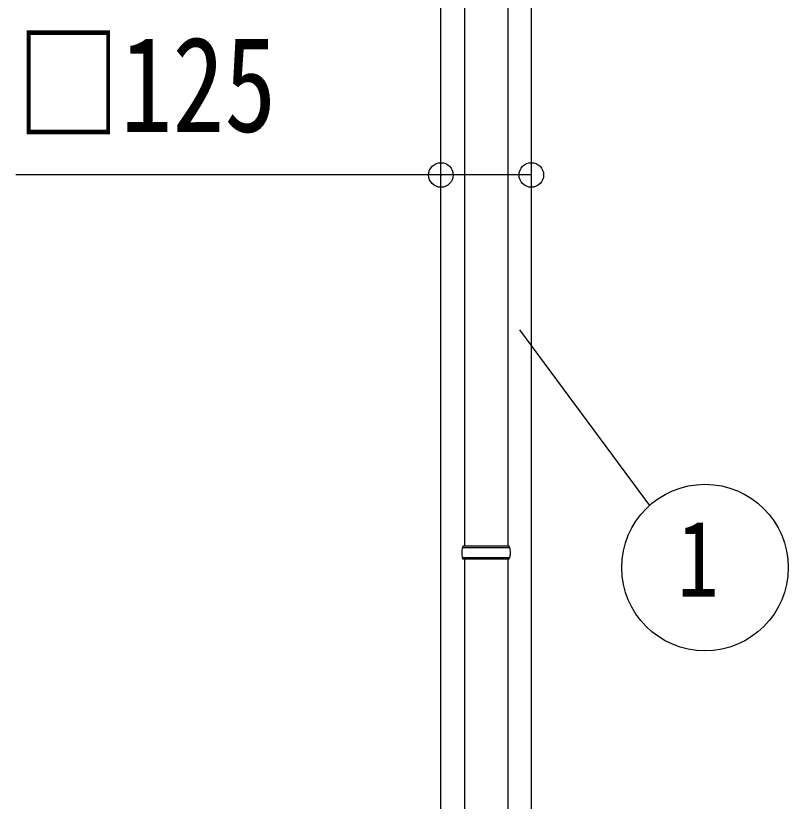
# Model space of a CAD drawing. Units: millimetres, scale not verified. Extents: x -16820 to 16820, y -11880 to 11880.
# Drawn here: x -15335 to -14267, y -1408 to -321 of the extents above; entities that cross this region are included whole.
import ezdxf
from ezdxf.enums import TextEntityAlignment as Align

# ---------------------------------------------------------------- set-up
doc = ezdxf.new("R2010")
doc.units = ezdxf.units.MM
doc.header["$LTSCALE"] = 50
for name, color, linetype in [('0-5_YKK_13', 4, 'Continuous'), ('0-6_YKK_A1', 4, 'Continuous'), ('0-7_YKK_D', 6, 'Continuous')]:
    doc.layers.add(name, color=color, linetype=linetype)
doc.styles.add('ＭＳ ゴシック', font='')
doc.styles.get('ＭＳ ゴシック').set_extended_font_data('MS Gothic')

msp = doc.modelspace()

# ---------------------------------------------------------------- linework, layer by layer
at = {"layer": '0-5_YKK_13'}
for p, q in [((-14714.95, -150.37), (-14714.95, -1054.87)), ((-14654.95, -150.37), (-14654.95, -1054.87)), ((-14651.95, -1056.86), (-14717.95, -1056.86)), ((-14652.95, -1054.86), (-14716.95, -1054.86)), ((-14716.95, -1054.86), (-14716.95, -1056.86)), ((-14652.95, -1054.86), (-14652.95, -1056.86)), ((-14651.95, -1070.86), (-14717.95, -1070.86)), ((-14716.95, -1072.86), (-14716.95, -1070.86)), ((-14652.95, -1072.86), (-14716.95, -1072.86)), ((-14714.95, -1072.86), (-14714.95, -1977.37)), ((-14654.95, -1072.86), (-14654.95, -1977.37)), ((-14652.95, -1072.86), (-14652.95, -1070.86))]:
    msp.add_line(p, q, dxfattribs=at)
for centre, start, end in [((-14669.2, -1063.86), 171.82876, 180.00002), ((-14669.2, -1063.86), 180.00002, 188.17127), ((-14700.7, -1063.86), 359.99998, 8.17124), ((-14700.7, -1063.86), 351.82873, 359.99998)]:
    msp.add_arc(centre, 49.25, start, end, dxfattribs=at)
at = {"layer": '0-6_YKK_A1'}
for p, q in [((-14747.45, -2686.37), (-14747.45, 113.63)), ((-14622.45, 113.63), (-14622.45, -2686.37))]:
    msp.add_line(p, q, dxfattribs=at)
at = {"layer": '0-7_YKK_D'}
for p, q in [((-14747.45, -541.37), (-14747.45, -542.37)), ((-14638.74, -755.67), (-14458.94, -998.32))]:
    msp.add_line(p, q, dxfattribs=at)
msp.add_lwpolyline([(-14622.45, -541.37), (-14747.45, -541.37), (-15335.45, -541.37)], dxfattribs=at)
for centre, radius in [((-14747.45, -541.37), 17), ((-14622.45, -541.37), 17), ((-14382.33, -1084.35), 115.2)]:
    msp.add_circle(centre, radius, dxfattribs=at)

# ---------------------------------------------------------------- texts
at = {"layer": '0-7_YKK_D', "style": 'ＭＳ ゴシック', "width": 0.8}
for s, height, p in [('□125', 132, (-15334.65, -521.37)), ('1', 105.6, (-14420.73, -1156.35))]:
    msp.add_text(s, height=height, dxfattribs=at).set_placement(p, align=Align.BOTTOM_LEFT)

doc.saveas('drawing.dxf')
